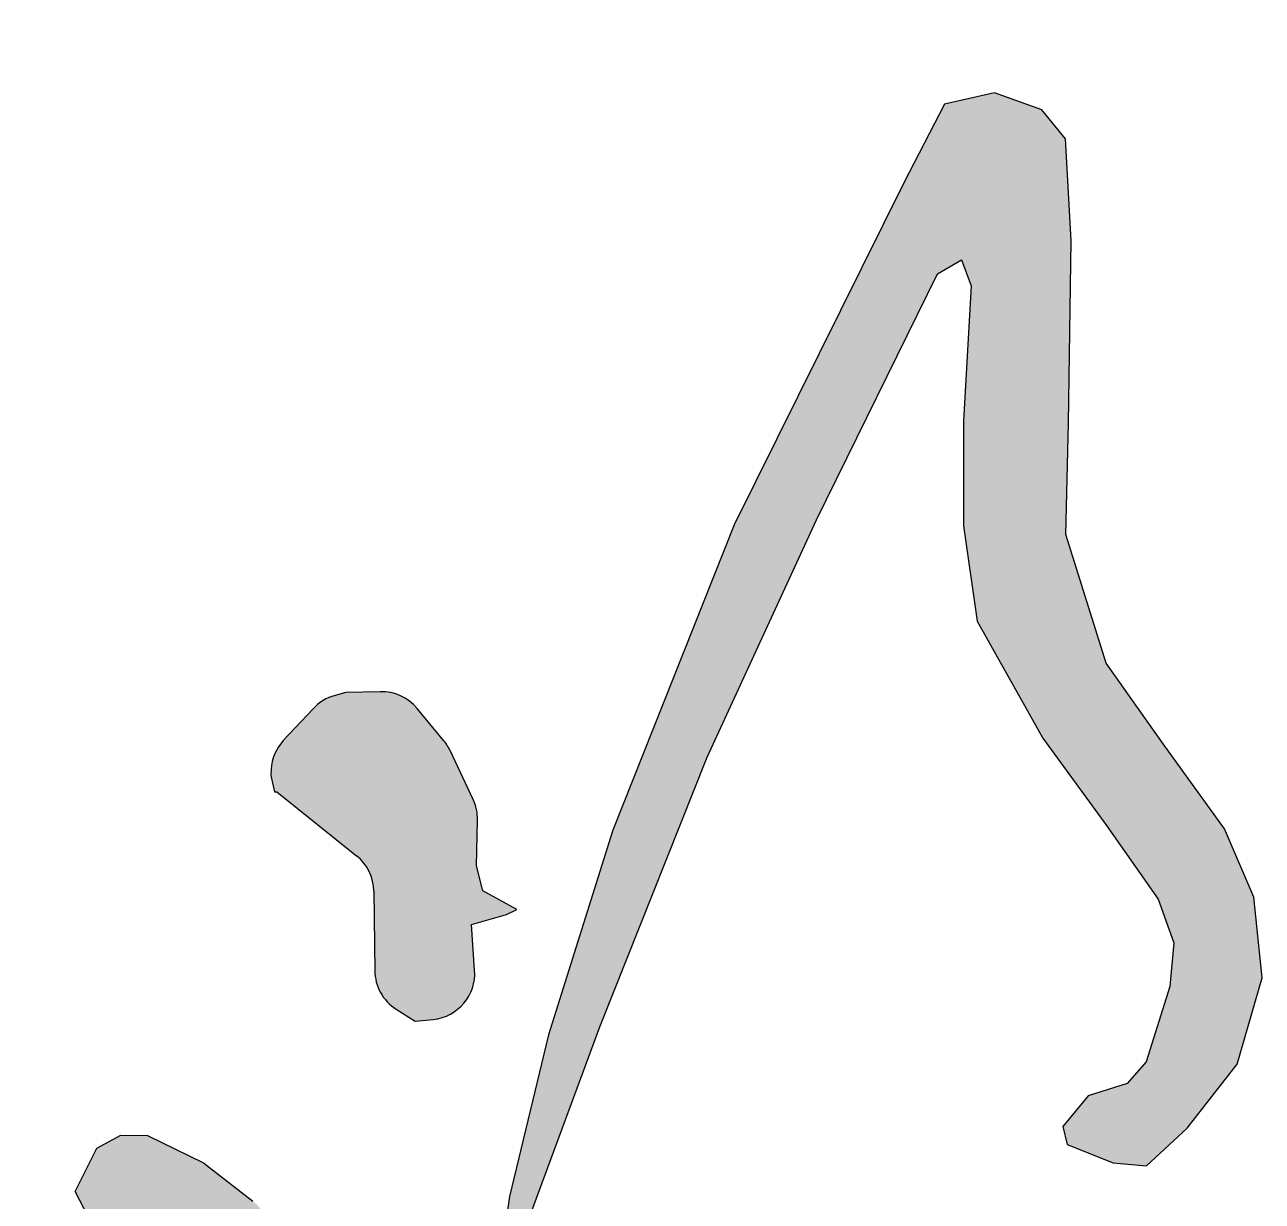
# Model space of a CAD drawing. Extents: x 4150464 to 4450492, y 483482 to 853422.
# Drawn here: x 4446582 to 4447065.7, y 605147.8 to 605607.7 of the extents above; entities that cross this region are included whole.
import ezdxf

# ---------------------------------------------------------------- set-up
doc = ezdxf.new("R2010")
doc.units = 0
doc.header["$LTSCALE"] = 1000
doc.header["$MEASUREMENT"] = 0
doc.layers.add('签名', color=7, linetype='Continuous')

msp = doc.modelspace()

# ---------------------------------------------------------------- hatches: boundary and pattern name
at = {"layer": '签名'}
h = msp.add_hatch(color=4, dxfattribs=at)
h.paths.add_polyline_path([(4446443.7, 605674.4), (4446466.73, 605671.3), (4446479.57, 605666.43), (4446490.2, 605660.68), (4446493.74, 605653.6), (4446494.63, 605645.2), (4446495.07, 605637.67), (4446495.07, 605635.9), (4446499.06, 605639.44), (4446504.82, 605648.29), (4446511.46, 605658.47), (4446508.8, 605669.97), (4446505.7, 605674.62, 0.161293), (4446487.79, 605688.59), (4446480.46, 605691.21), (4446452.12, 605699.62), (4446414.42, 605708.83, -0.055927), (4446406.86, 605711.61), (4446390.72, 605719.67, -0.036786), (4446386.16, 605722.38), (4446377.1, 605728.72, 0.116967), (4446361.61, 605734.86, 0.125161), (4446359.85, 605734.54), (4446350.54, 605730.28, 0.089225), (4446349.49, 605729.55, -0.045924), (4446350, 605729.97), (4446344.38, 605726.11, 0.195275), (4446342.88, 605723.84), (4446342.3, 605720.92, 0.293872), (4446343.73, 605717.28), (4446349.82, 605712.89), (4446356.01, 605710.68), (4446362.66, 605704.04), (4446364.92, 605688.23, 0.040442), (4446364.87, 605687.65, 0.74192), (4446371.49, 605685.64), (4446373.73, 605689), (4446383.47, 605692.1), (4446393.21, 605690.33), (4446400.74, 605685.02), (4446409.22, 605677.75, 0.146226), (4446411.11, 605676.92), (4446427.31, 605674.84)])
h.paths.add_polyline_path([(4446711.73, 605282.85, -0.224051), (4446718.47, 605268.99), (4446718.83, 605237.94, 0.252735), (4446727.16, 605222.94), (4446734.55, 605218.2), (4446741.65, 605218.91, 0.405395), (4446757.87, 605238.13), (4446756.63, 605255.95), (4446770.36, 605259.87), (4446774.29, 605261.83), (4446761.04, 605269.18), (4446758.59, 605278.98), (4446758.99, 605296.79, 0.116113), (4446757.27, 605304.89), (4446748.28, 605323.97, 0.062977), (4446745.85, 605327.8), (4446735.37, 605340.46, 0.230474), (4446720.97, 605346.99), (4446707.57, 605346.63), (4446703.31, 605345.51, 0.141943), (4446694.69, 605340.35), (4446683.08, 605327.88, 0.175293), (4446678.27, 605316.58), (4446678.14, 605314.28), (4446679.61, 605307.9), (4446680.6, 605307.9)])
h.paths.add_polyline_path([(4446683.19, 605124, 0.097987), (4446681.44, 605130.78), (4446676.33, 605141.41, 0.115547), (4446671.17, 605147.83), (4446651.88, 605162.88), (4446629.97, 605173.48), (4446619.52, 605173.67), (4446610.17, 605168.53), (4446601.69, 605151.58), (4446608.98, 605137.57, 0.112428), (4446614.17, 605131.46), (4446625.02, 605123.33), (4446634.54, 605117.27, -0.190711), (4446642.34, 605106.51), (4446650.24, 605075.66, -0.218827), (4446647.54, 605060.82), (4446634.91, 605042.8), (4446638.88, 605037.08, 0.115033), (4446644.96, 605031.57), (4446655.71, 605025.6, 0.14431), (4446665.68, 605023.37), (4446670.97, 605023.73), (4446677.07, 605037.13, 0.064737), (4446678.43, 605041.58), (4446684.14, 605075.2, 0.042109), (4446684.4, 605078.23), (4446684.4, 605102.84)])
h.paths.add_polyline_path([(4446514.55, 604693.98, 0.133698), (4446516.76, 604697.06), (4446520.67, 604707.52), (4446520.25, 604718.97), (4446520.25, 604723.34), (4446516.71, 604725.42), (4446508.79, 604725.83), (4446494.22, 604725.62), (4446487.5, 604726.26, -0.296761), (4446481.33, 604731.17), (4446479.85, 604735.61), (4446476.31, 604735.61), (4446473.02, 604730.53, -0.111035), (4446470.76, 604728.31), (4446466.1, 604725.42), (4446457.9, 604716.35, -0.159662), (4446453.99, 604714.12), (4446448.19, 604712.93), (4446433.61, 604714.18), (4446433.45, 604713.41), (4446433.12, 604706.42), (4446433.78, 604700.43), (4446438.78, 604695.11), (4446446.44, 604687.45), (4446450.77, 604687.78), (4446455.1, 604691.11), (4446458.77, 604689.78), (4446462.43, 604685.12), (4446463.76, 604677.8), (4446462.83, 604659.68, 0.22558), (4446465.2, 604653.95), (4446473.42, 604646.51), (4446477.09, 604647.17), (4446485.42, 604658.16), (4446495.14, 604666.9, 0.121444), (4446497.09, 604669.76), (4446501.72, 604682.27, -0.134274), (4446503.94, 604685.37)])
msp.add_hatch(color=4, dxfattribs=at).paths.add_polyline_path([(4446925.69, 605546.22), (4446859.24, 605412.26), (4446811.81, 605292.94), (4446786.73, 605212.82), (4446771.49, 605149.71), (4446767.13, 605119.79), (4446769.31, 605118.7), (4446772.55, 605123.45), (4446806.76, 605215.94), (4446848.69, 605321.45), (4446891.42, 605414.13), (4446938.79, 605510.34), (4446948.1, 605515.77), (4446951.99, 605505.68), (4446948.88, 605452.92), (4446948.88, 605411.8), (4446954.32, 605374.56), (4446979.94, 605328.79), (4447004.79, 605294.65), (4447024.98, 605265.94), (4447031.19, 605248.87), (4447029.63, 605231.8), (4447020.32, 605202.32), (4447012.85, 605193.89), (4446997.61, 605188.99), (4446987.81, 605177.02), (4446989.44, 605169.95), (4447007.44, 605162.8), (4447020.51, 605161.71), (4447036.3, 605176.4), (4447055.9, 605201.43), (4447065.7, 605235.16), (4447062.44, 605266.72), (4447051, 605293.37), (4447027.04, 605326.56), (4447004.72, 605358.12), (4446988.88, 605408.39), (4446989.97, 605451.91), (4446991.03, 605523.37), (4446988.85, 605563.08), (4446979.6, 605574.51), (4446961.08, 605581.04), (4446941.48, 605576.68)])

# ---------------------------------------------------------------- linework, layer by layer
at = {"layer": '签名', "color": 4}
for p, q in [((4446961.08, 605581.04, -1805.82), (4446941.48, 605576.68, -1805.82)), ((4446979.6, 605574.51, -1805.82), (4446961.08, 605581.04, -1805.82)), ((4446941.48, 605576.68, -1805.82), (4446925.69, 605546.22, -1805.82)), ((4446988.85, 605563.08, -1805.82), (4446979.6, 605574.51, -1805.82)), ((4446991.03, 605523.37, -1805.82), (4446988.85, 605563.08, -1805.82)), ((4446925.69, 605546.22, -1805.82), (4446859.24, 605412.26, -1805.82)), ((4446989.97, 605451.91, -1805.82), (4446991.03, 605523.37, -1805.82)), ((4446938.79, 605510.34, -1805.82), (4446948.1, 605515.77, -1805.82)), ((4446948.1, 605515.77, -1805.82), (4446951.99, 605505.68, -1805.82)), ((4446891.42, 605414.13, -1805.82), (4446938.79, 605510.34, -1805.82)), ((4446951.99, 605505.68, -1805.82), (4446948.88, 605452.92, -1805.82)), ((4446948.88, 605452.92, -1805.82), (4446948.88, 605411.8, -1805.82)), ((4446988.88, 605408.39, -1805.82), (4446989.97, 605451.91, -1805.82)), ((4446848.69, 605321.45, -1805.82), (4446891.42, 605414.13, -1805.82)), ((4446859.24, 605412.26, -1805.82), (4446811.81, 605292.94, -1805.82)), ((4446948.88, 605411.8, -1805.82), (4446954.32, 605374.56, -1805.82)), ((4447004.72, 605358.12, -1805.82), (4446988.88, 605408.39, -1805.82)), ((4446954.32, 605374.56, -1805.82), (4446979.94, 605328.79, -1805.82)), ((4447027.04, 605326.56, -1805.82), (4447004.72, 605358.12, -1805.82)), ((4446707.57, 605346.63, -1805.82), (4446703.31, 605345.51, -1805.82)), ((4446720.97, 605346.99, -1805.82), (4446707.57, 605346.63, -1805.82)), ((4446745.85, 605327.8, -1805.82), (4446735.37, 605340.46, -1805.82)), ((4446694.69, 605340.35, -1805.82), (4446683.08, 605327.88, -1805.82)), ((4446979.94, 605328.79, -1805.82), (4447004.79, 605294.65, -1805.82)), ((4447051, 605293.37, -1805.82), (4447027.04, 605326.56, -1805.82)), ((4446757.27, 605304.89, -1805.82), (4446748.28, 605323.97, -1805.82)), ((4446806.76, 605215.94, -1805.82), (4446848.69, 605321.45, -1805.82)), ((4446678.27, 605316.58, -1805.82), (4446678.14, 605314.28, -1805.82)), ((4446678.14, 605314.28, -1805.82), (4446679.61, 605307.9, -1805.82)), ((4446679.61, 605307.9, -1805.82), (4446680.6, 605307.9, -1805.82)), ((4446680.6, 605307.9, -1805.82), (4446711.73, 605282.85, -1805.82)), ((4446758.59, 605278.98, -1805.82), (4446758.99, 605296.79, -1805.82)), ((4446811.81, 605292.94, -1805.82), (4446786.73, 605212.82, -1805.82)), ((4447004.79, 605294.65, -1805.82), (4447024.98, 605265.94, -1805.82)), ((4447062.44, 605266.72, -1805.82), (4447051, 605293.37, -1805.82)), ((4446761.04, 605269.18, -1805.82), (4446758.59, 605278.98, -1805.82)), ((4446718.47, 605268.99, -1805.82), (4446718.83, 605237.94, -1805.82)), ((4446774.29, 605261.83, -1805.82), (4446761.04, 605269.18, -1805.82)), ((4447024.98, 605265.94, -1805.82), (4447031.19, 605248.87, -1805.82)), ((4447065.7, 605235.16, -1805.82), (4447062.44, 605266.72, -1805.82)), ((4446756.63, 605255.95, -1805.82), (4446770.36, 605259.87, -1805.82)), ((4446770.36, 605259.87, -1805.82), (4446774.29, 605261.83, -1805.82)), ((4446757.87, 605238.13, -1805.82), (4446756.63, 605255.95, -1805.82)), ((4447031.19, 605248.87, -1805.82), (4447029.63, 605231.8, -1805.82)), ((4447055.9, 605201.43, -1805.82), (4447065.7, 605235.16, -1805.82)), ((4447029.63, 605231.8, -1805.82), (4447020.32, 605202.32, -1805.82)), ((4446727.16, 605222.94, -1805.82), (4446734.55, 605218.2, -1805.82)), ((4446734.55, 605218.2, -1805.82), (4446741.65, 605218.91, -1805.82)), ((4446772.55, 605123.45, -1805.82), (4446806.76, 605215.94, -1805.82)), ((4446786.73, 605212.82, -1805.82), (4446771.49, 605149.71, -1805.82)), ((4447020.32, 605202.32, -1805.82), (4447012.85, 605193.89, -1805.82)), ((4447036.3, 605176.4, -1805.82), (4447055.9, 605201.43, -1805.82)), ((4447012.85, 605193.89, -1805.82), (4446997.61, 605188.99, -1805.82)), ((4446997.61, 605188.99, -1805.82), (4446987.81, 605177.02, -1805.82)), ((4446987.81, 605177.02, -1805.82), (4446989.44, 605169.95, -1805.82)), ((4447020.51, 605161.71, -1805.82), (4447036.3, 605176.4, -1805.82)), ((4446610.17, 605168.53, -1805.82), (4446619.52, 605173.67, -1805.82)), ((4446619.52, 605173.67, -1805.82), (4446629.97, 605173.48, -1805.82)), ((4446629.97, 605173.48, -1805.82), (4446651.88, 605162.88, -1805.82)), ((4446601.69, 605151.58, -1805.82), (4446610.17, 605168.53, -1805.82)), ((4446989.44, 605169.95, -1805.82), (4447007.44, 605162.8, -1805.82)), ((4446651.88, 605162.88, -1805.82), (4446671.17, 605147.83, -1805.82)), ((4447007.44, 605162.8, -1805.82), (4447020.51, 605161.71, -1805.82)), ((4446608.98, 605137.57, -1805.82), (4446601.69, 605151.58, -1805.82)), ((4446771.49, 605149.71, -1805.82), (4446767.13, 605119.79, -1805.82))]:
    msp.add_line(p, q, dxfattribs=at)
for centre, start, end in [((4446707.91, 605328.04, -1805.82), 104.7325, 137.0476), ((4446721.46, 605328.94, -1805.82), 39.6328, 91.5469), ((4446696.3, 605315.57, -1805.82), 137.0476, 176.8177), ((4446731.94, 605316.28, -1805.82), 25.2184, 39.6328), ((4446740.93, 605297.19, -1805.82), 358.726, 25.2184), ((4446700.41, 605268.78, -1805.82), 0.6667, 51.1811), ((4446736.88, 605238.15, -1805.82), 180.6667, 237.4012), ((4446739.85, 605236.88, -1805.82), 275.7061, 3.9756)]:
    msp.add_arc(centre, 18.06, start, end, dxfattribs=at)

doc.saveas('drawing.dxf')
